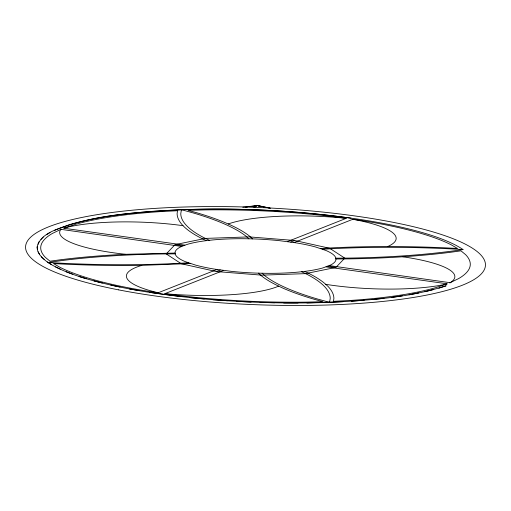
<?xml version="1.0" encoding="UTF-8"?>
<svg xmlns="http://www.w3.org/2000/svg" width="511" height="511" viewBox="0 0 511 511"><rect width="100%" height="100%" fill="white"/><g stroke="black" fill="none" stroke-linecap="round" stroke-linejoin="round"><path stroke-width="0.77" d="M37.948 244.245L38.977 241.792M175.062 244.641L166.235 253.922L181.328 263.772L216.294 271.545L261.766 275.154L305.559 273.64L335.938 267.406L344.765 258.125L329.672 248.276L294.706 240.502L249.234 236.887L205.441 238.401L175.062 244.641L183.2 245.791M40.976 239.404L43.275 237.034M46.52 234.753L50.059 232.505M253.961 207.658L257.531 205.531L270.479 208.207M54.511 230.359C94.548 213.968 138.762 212.301 181.424 209.682C238.075 207.805 294.936 210.308 351.089 218.184M190.418 263.529L141.834 265.362A275.167 58.152 2.3 0 1 66.571 264.244L53.489 263.567L59.928 267.31A214.946 45.422 2.3 0 0 153.524 292.12L158.199 292.765L217.003 269.489M287.412 241.614L346.196 218.35L341.578 217.68A214.946 45.422 2.3 0 0 204.943 209.9L187.991 210.328L196.69 212.736A275.167 58.152 2.3 0 1 249.336 235.954L252.638 238.905M216.294 271.545L220.286 269.961M290.714 242.08L294.706 240.502M258.362 273.142C265.343 279.785 274.132 284.059 282.781 288.083A275.167 58.152 2.3 0 0 314.31 299.305L323.009 301.714L306.057 302.142A214.946 45.422 2.3 0 1 169.422 294.368L164.804 293.697L223.588 270.434M293.997 242.559L352.801 219.283L357.476 219.928A214.946 45.422 2.3 0 1 451.072 244.737L457.511 248.474L444.429 247.803A275.167 58.152 2.3 0 0 333.121 247.809L320.582 248.518M438.847 288.198L446.135 285.783C410.288 297.383 372.276 299.97 334.89 302.148C288.415 304.064 241.824 302.627 195.534 298.181C156.788 294.106 117.952 288.536 80.636 277.026C69.324 273.225 58.056 269.003 47.977 262.507C42.911 258.732 37.399 254.114 37.047 247.305C40.363 233.137 57.379 229.356 69.132 224.751C96.911 216.638 125.815 213.432 154.571 211.145C222.815 206.68 291.551 209.433 359.22 219.308A218.625 46.201 2.3 0 1 463.023 249.54A271.488 57.373 2.3 0 1 348.451 258.093L335.797 258.189M424.928 291.711L433.552 289.533M254.465 206.252L257.531 205.531L269.827 208.162M409.024 294.809L418.879 292.886M391.317 297.447L402.291 295.812M245.785 207.268L247.35 207.038M249.7 206.687L257.531 205.531L261.332 206.629M242.808 207.204L257.531 205.531L258.988 206.163M372.027 299.606L383.985 298.271M351.364 301.247L364.171 300.232M322.665 249.253L334.507 248.582A271.488 57.373 2.3 0 1 463.023 249.54M188.335 262.795L176.493 263.465A271.488 57.373 2.3 0 1 66.673 263.472L47.977 262.507L62.336 260.508A271.488 57.373 2.3 0 1 162.549 253.954L175.203 253.858M343.079 301.675L306.919 302.934M181.724 246.449L60.809 229.33L61.231 229.184L52.467 233.406A214.946 45.422 2.3 0 0 45.415 257.416L50.027 261.21L60.074 259.812A275.167 58.152 2.3 0 1 125.597 254.293L175.132 253.066M335.868 258.981L349.352 258.879A275.167 58.152 2.3 0 0 450.926 252.236L460.973 250.837L465.585 254.631A214.946 45.422 2.3 0 1 458.533 278.642L449.769 282.864L450.191 282.711L329.276 265.599M283.662 302.953L298.079 302.94M260.08 302.423L274.694 302.755M236.433 301.349L251.086 302.02M213.017 299.746L227.529 300.743M190.098 297.632L204.304 298.941M181.673 296.642L149.359 292.33M184.925 245.171L63.677 228.219L75.245 224.393A214.946 45.422 2.3 0 1 161.252 211.56L177.553 210.724L177.113 213.483A275.167 58.152 2.3 0 0 200.453 237.807L206.418 240.655M327.8 266.257L335.938 267.406M326.075 266.876L447.323 283.829L435.755 287.655A214.946 45.422 2.3 0 1 349.748 300.487L333.447 301.324L333.887 298.565A275.167 58.152 2.3 0 0 327.973 286.364C321.304 279.824 313.013 275.263 304.582 271.392M129.353 288.894L139.273 290.638M110.823 285.081L119.996 287.01M93.992 280.916L102.302 283.017M79.058 276.47L86.41 278.712M66.194 271.775L72.498 274.132M55.539 266.902L60.732 269.348M301.535 271.731L307.181 274.426A271.488 57.373 2.3 0 1 330.215 298.424L329.576 302.365L317.146 298.922A271.488 57.373 2.3 0 1 265.196 276.017L262.079 273.232M209.465 240.317L203.819 237.621A271.488 57.373 2.3 0 1 180.785 213.624L181.424 209.682L193.854 213.125A271.488 57.373 2.3 0 1 245.804 236.031L248.921 238.816M47.236 261.9L51.247 264.404M41.378 256.829L44.157 259.364M38.025 251.744L39.545 254.286M37.22 246.711L37.469 249.227M446.882 283.975A94.548 19.98 2.3 0 1 325.692 284.327M402.732 256.778A94.407 19.948 2.3 0 1 450.102 282.704M352.801 219.283A99.83 21.098 2.3 0 1 387.721 246.538M228.219 223.965A99.83 21.098 2.3 0 1 346.196 218.35M64.118 228.072A94.407 19.948 2.3 0 1 183.027 225.677M278.655 286.115A99.485 21.021 2.3 0 1 164.804 293.697M125.597 254.293A95.678 20.216 2.3 0 1 60.898 229.343M158.199 292.765A100.118 21.155 2.3 0 1 141.834 265.362M183.685 245.58L180.179 247.132A80.546 17.023 2.3 0 0 175.062 252.338L175.228 254.191A80.546 17.023 2.3 0 0 185.123 261.587L195.164 264.979A80.546 17.023 2.3 0 0 215.329 269.246L231.259 271.335A80.546 17.023 2.3 0 0 257.039 273.117L265.726 273.315A80.546 17.023 2.3 0 0 298.303 272.088L305.425 271.303A80.546 17.023 2.3 0 0 322.965 267.898L330.821 264.915A80.546 17.023 2.3 0 0 335.938 259.709L335.772 257.857A80.546 17.023 2.3 0 0 325.877 250.46L315.836 247.062A80.546 17.023 2.3 0 0 295.671 242.802L279.741 240.707A80.546 17.023 2.3 0 0 253.961 238.931L245.274 238.733A80.546 17.023 2.3 0 0 212.697 239.953L205.575 240.745A80.546 17.023 2.3 0 0 188.035 244.143L183.685 245.58M118.322 289.82A230.135 48.634 2.3 0 0 483.923 270.402A230.135 48.634 2.3 0 0 164.255 207.849A230.135 48.634 2.3 0 0 118.322 289.82"/></g></svg>
